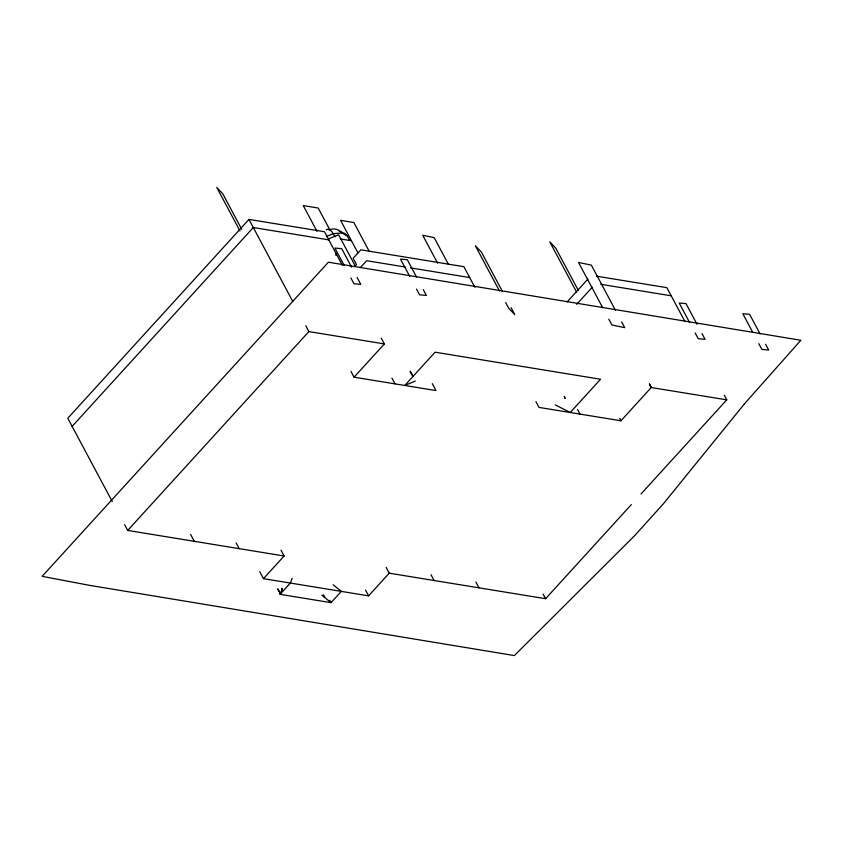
<?xml version="1.0" encoding="UTF-8"?>
<svg xmlns="http://www.w3.org/2000/svg" width="843" height="843" viewBox="0 0 843 843"><rect width="100%" height="100%" fill="white"/><g stroke="black" fill="none" stroke-linecap="round" stroke-linejoin="round"><path stroke-width="1.26" d="M335.925 255.461L336.03 253.343M333.164 584.747L341.31 591.386L331.036 602.661L280.076 594.326L282.384 588.372M292.194 578.287L290.34 583.05L280.076 594.326M342.384 265.303L324.45 231.72L248.97 219.412L67.788 418.244L112.256 501.532M72.129 426.379L253.3 227.526L328.802 239.865M354.787 266.536L356.515 264.639L353.133 258.295L360.846 249.834L463.882 266.683L474.894 287.305M360.446 267.526L366.652 260.708L405.293 267.031M124.606 524.662L127.693 530.437L308.865 331.594L384.366 343.923L354.06 377.19L350.973 371.405M259.77 571.712L263.469 578.656L284.123 555.99L281.035 550.205M567.128 301.92L587.961 279.054M576.654 304.376L592.302 287.189M263.469 578.656L368.591 595.843L389.234 573.177L545.59 598.709L631.312 504.62M535.937 401.637L539.025 407.411L620.954 420.794L651.344 387.432L649.489 383.965M641.038 493.945L726.761 399.856L724.295 395.23M415.251 381.057L404.777 385.462L435.083 352.195L600.543 379.255L570.237 412.522L555.263 404.882M326.399 236.535L333.428 233.606L341.91 233.005L347.232 235.871L349.529 240.171M328.559 238.906L338.591 234.765L355.061 265.608M326.23 229.791L327.927 229.275L331.615 231.235L335.145 236.83M330.277 229.496C334.46 228.063 339.318 229.338 341.91 233.005M596.486 276.177L666.866 287.674L684.779 321.236M340.382 238.948L351.383 240.75M600.817 284.302L671.197 295.798M410.446 267.863L469.688 277.558M726.761 399.856L651.26 387.527L649.416 384.06M354.06 377.19L435.989 390.562L432.29 383.628M127.693 530.437L284.123 555.99M282.036 590.237L281.488 588.372M331.299 602.46L329.729 600.342M339.276 231.235L344.661 233.374L347.232 235.871M564.61 398.065L565.347 398.37L564.23 396.284M321.878 595.2L331.036 602.661M760.07 333.902L749.617 314.323L742.82 313.722L752.662 332.153M765.613 344.271L768.679 350.024L761.882 349.423L758.805 343.67M697.066 324.344L686.002 303.617L679.195 303.016L689.648 322.595M701.987 333.565L705.064 339.318L698.257 338.717L695.19 332.953M615.474 310.308L591.365 265.134L578.509 262.436L602.629 307.6M621.66 321.889L624.747 327.674L611.902 324.976L608.815 319.181M578.393 290.529L555.779 248.179L549.762 241.825L576.665 292.194M619.721 418.476L620.954 420.794M577.518 409.477L579.995 414.103M502.428 291.478L481.406 252.099L475.357 245.777L499.477 290.94M511.079 307.684L514.788 314.639L508.75 308.306L505.663 302.521M448.423 264.344L434.166 237.631L422.722 235.271L437.601 263.142M416.547 277.01L407.317 259.728L400.52 259.128L409.751 276.409M423.312 289.676L426.379 295.429L419.582 294.829L416.505 289.075M369.339 251.551L353.839 222.51L340.572 220.339L357.927 252.858M543.124 594.083L545.59 598.709M410.235 371.078L413.028 376.315L410.077 371.847M351.552 267.083L341.721 248.664L334.913 248.063L344.144 265.334M357.084 277.452L360.783 284.354L353.976 283.754L350.909 278M329.518 229.264L318.18 208.031L303.259 205.587L316.989 231.288M381.278 338.138L384.366 343.923M391.932 378.096L395.019 383.881M475.905 582.049L478.982 587.824M248.959 219.391L292.816 301.531M305.777 325.809L308.865 331.594M431.026 574.715L434.113 580.5M241.709 229.264L222.763 193.774L216.746 187.42L239.97 230.919M386.147 567.392L389.234 573.177M365.504 590.058L368.591 595.843M323.522 595.105L324.639 597.202L323.111 595.179M278.021 589.099L280.74 594.199L277.473 588.899M236.124 542.871L239.212 548.656M190.592 534.378L194.29 541.322M744.401 403.902L663.388 503.798L634.484 535.821L514.346 655.58L89.105 585.274L42.15 576.338L328.391 262.215L800.85 340.256L744.401 403.902"/></g></svg>
